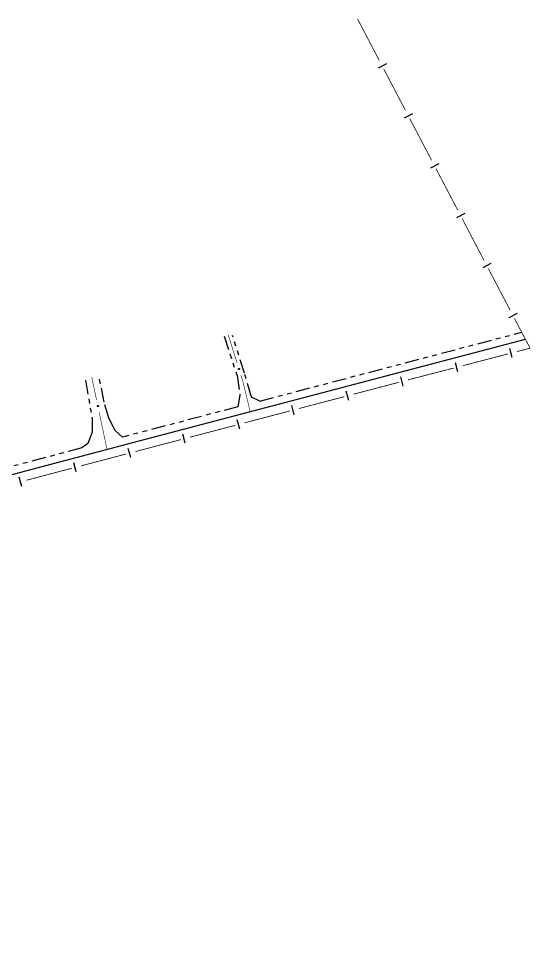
# Model space of a CAD drawing. Extents: x 205807 to 207855, y 4874692 to 4876446.
# Drawn here: x 207691.6 to 207855.1, y 4874696.7 to 4874993.2 of the extents above; entities that cross this region are included whole.
import ezdxf

# ---------------------------------------------------------------- set-up
doc = ezdxf.new("R2010")
doc.units = 0
doc.header["$LTSCALE"] = 1.5
doc.header["$MEASUREMENT"] = 0
doc.linetypes.add('TRACO_25', pattern=[8, 3, -1, 1, -1, 1, -1])
for name, color, linetype in [('LM-LIM-SETORES-BAIRROS', 250, 'CONTINUOUS'), ('SV-EIXO-RUA-N-PAV', 6, 'CONTINUOUS'), ('SV-FX-DOM-EST', 20, 'CONTINUOUS'), ('SV-ROD-ESTADUAIS', 20, 'CONTINUOUS'), ('SV-RUA-NAO-PAV', 7, 'CONTINUOUS')]:
    doc.layers.add(name, color=color, linetype=linetype)

msp = doc.modelspace()

# ---------------------------------------------------------------- linework, layer by layer
at = {"layer": 'LM-LIM-SETORES-BAIRROS', "const_width": 0.25}
for points in [[(207806.804571, 4874979.800544), (207799.844922, 4874993.088256)], [(207815.156149, 4874963.855289), (207808.1965, 4874977.143001)], [(207823.507727, 4874947.910035), (207816.548079, 4874961.197747)], [(207831.859306, 4874931.96478), (207824.899657, 4874945.252492)], [(207840.210884, 4874916.019526), (207833.251235, 4874929.307238)], [(207848.562462, 4874900.074271), (207841.602814, 4874913.361983)], [(207854.939324, 4874887.899245), (207849.954392, 4874897.416729)], [(207833.403456, 4874882.283286), (207847.918059, 4874886.068294)], [(207850.82098, 4874886.825295), (207854.691541, 4874887.83463)], [(207854.691541, 4874887.83463), (207854.939324, 4874887.899245)], [(207816.604558, 4874877.930291), (207830.499666, 4874881.529627)], [(207798.571513, 4874873.187606), (207813.078195, 4874877.002859)], [(207815.979532, 4874877.76591), (207816.604558, 4874877.930291)], [(207781.163494, 4874868.609301), (207795.670176, 4874872.424555)], [(207763.755474, 4874864.030997), (207778.262157, 4874867.846251)], [(207746.347455, 4874859.452693), (207760.854138, 4874863.267947)], [(207728.939436, 4874854.874389), (207743.446119, 4874858.689642)], [(207711.531417, 4874850.296085), (207726.0381, 4874854.111338)], [(207694.128562, 4874845.698257), (207700.893279, 4874847.497871)], [(207700.893279, 4874847.497871), (207701.020779, 4874847.53179)], [(207701.020779, 4874847.53179), (207708.63008, 4874849.533034)]]:
    msp.add_lwpolyline(points, dxfattribs=at)
at = {"layer": 'LM-LIM-SETORES-BAIRROS'}
for points in [[(207809.061295, 4874978.724814), (207806.403753, 4874977.332884)], [(207817.412873, 4874962.779559), (207814.755331, 4874961.38763)], [(207825.764452, 4874946.834305), (207823.106909, 4874945.442375)], [(207834.11603, 4874930.88905), (207831.458487, 4874929.497121)], [(207842.467608, 4874914.943796), (207839.810066, 4874913.551866)], [(207850.819186, 4874898.998541), (207848.161644, 4874897.606612)], [(207849.2642, 4874884.869167), (207848.507199, 4874887.772088)], [(207831.843855, 4874880.328313), (207831.091576, 4874883.232461)], [(207814.426833, 4874875.806541), (207813.663782, 4874878.707877)], [(207797.018814, 4874871.228237), (207796.255763, 4874874.129573)], [(207779.610795, 4874866.649933), (207778.847744, 4874869.551269)], [(207762.202775, 4874862.071629), (207761.439725, 4874864.972965)], [(207744.794756, 4874857.493324), (207744.031706, 4874860.394661)], [(207727.386737, 4874852.91502), (207726.623686, 4874855.816357)], [(207709.978718, 4874848.336716), (207709.215667, 4874851.238053)], [(207692.581417, 4874843.7345), (207691.810154, 4874846.633664)]]:
    msp.add_lwpolyline(points, dxfattribs=at)
at = {"layer": 'SV-EIXO-RUA-N-PAV', "const_width": 0.18}
for points in [[(207758.677152, 4874891.756816), (207758.561442, 4874892.124983)], [(207761.375591, 4874883.170873), (207758.677152, 4874891.756816)], [(207715.05374, 4874878.193809), (207714.944302, 4874878.712449)], [(207716.49898, 4874871.344628), (207715.05374, 4874878.193809)], [(207763.208305, 4874877.339512), (207762.574898, 4874879.354898)], [(207763.416839, 4874876.476939), (207763.208305, 4874877.339512)], [(207765.531736, 4874867.728956), (207763.416839, 4874876.476939)], [(207719.802385, 4874855.689357), (207717.324831, 4874867.43081)]]:
    msp.add_lwpolyline(points, dxfattribs=at)
at = {"layer": 'SV-EIXO-RUA-N-PAV'}
for points in [[(207761.913308, 4874881.09281), (207761.86963, 4874881.114817), (207761.836591, 4874881.142662), (207761.81572, 4874881.173817), (207761.804455, 4874881.206158), (207761.796657, 4874881.240542), (207761.796444, 4874881.276942), (207761.805155, 4874881.317395), (207761.826924, 4874881.361365), (207761.857673, 4874881.393335), (207761.887123, 4874881.415432), (207761.920169, 4874881.429119), (207761.953698, 4874881.436135), (207761.991516, 4874881.435107), (207762.032425, 4874881.425878), (207762.076109, 4874881.402919), (207762.108312, 4874881.375398), (207762.127708, 4874881.344733), (207762.141259, 4874881.311423), (207762.148799, 4874881.276225), (207762.148803, 4874881.240492), (207762.139437, 4874881.19932), (207762.116205, 4874881.156504), (207762.089123, 4874881.124072), (207762.058738, 4874881.10425), (207762.025644, 4874881.091648), (207761.991253, 4874881.083407), (207761.954671, 4874881.081669), (207761.913308, 4874881.09281)], [(207716.833861, 4874869.224407), (207716.792508, 4874869.250522), (207716.762308, 4874869.281422), (207716.744537, 4874869.314445), (207716.736443, 4874869.34772), (207716.731996, 4874869.382696), (207716.735292, 4874869.418947), (207716.747863, 4874869.458372), (207716.773769, 4874869.500039), (207716.807457, 4874869.528896), (207716.838899, 4874869.54805), (207716.873111, 4874869.558488), (207716.907161, 4874869.562239), (207716.944704, 4874869.55757), (207716.984533, 4874869.54444), (207717.025799, 4874869.517377), (207717.055199, 4874869.48688), (207717.071549, 4874869.454488), (207717.081825, 4874869.420027), (207717.085937, 4874869.384265), (207717.082497, 4874869.348699), (207717.069205, 4874869.308621), (207717.041954, 4874869.268245), (207717.011871, 4874869.238575), (207716.979717, 4874869.221774), (207716.945563, 4874869.212421), (207716.910537, 4874869.207534), (207716.873958, 4874869.20933), (207716.833861, 4874869.224407)]]:
    msp.add_lwpolyline(points, close=True, dxfattribs=at)
for points in [[(207761.86963, 4874881.114817), (207761.796444, 4874881.276942)], [(207761.836591, 4874881.142662), (207761.796657, 4874881.240542)], [(207761.850728, 4874881.130609), (207761.800146, 4874881.250592)], [(207761.890003, 4874881.105764), (207761.803419, 4874881.29024)], [(207761.913308, 4874881.09281), (207761.805155, 4874881.317395)], [(207761.935453, 4874881.088581), (207761.818891, 4874881.336582)], [(207761.954671, 4874881.081669), (207761.826924, 4874881.361365)], [(207761.971679, 4874881.087093), (207761.843252, 4874881.372845)], [(207761.991253, 4874881.083407), (207761.857673, 4874881.393335)], [(207762.006268, 4874881.090812), (207761.872188, 4874881.399103)], [(207762.025644, 4874881.091648), (207761.887123, 4874881.415432)], [(207762.041824, 4874881.100557), (207761.906666, 4874881.421381)], [(207762.058738, 4874881.10425), (207761.920169, 4874881.429119)], [(207762.073624, 4874881.117703), (207761.938317, 4874881.429899)], [(207762.089123, 4874881.124072), (207761.953698, 4874881.436135)], [(207762.102969, 4874881.142659), (207761.975026, 4874881.431423)], [(207762.116205, 4874881.156504), (207761.991516, 4874881.435107)], [(207762.12521, 4874881.181116), (207762.013372, 4874881.427741)], [(207762.139437, 4874881.19932), (207762.032425, 4874881.425878)], [(207762.140199, 4874881.224446), (207762.057036, 4874881.407137)], [(207762.148803, 4874881.240492), (207762.076109, 4874881.402919)], [(207762.146894, 4874881.262308), (207762.094601, 4874881.383184)], [(207762.148799, 4874881.276225), (207762.108312, 4874881.375398)], [(207716.762308, 4874869.281422), (207716.731996, 4874869.382696)], [(207716.792508, 4874869.250522), (207716.735292, 4874869.418947)], [(207716.775217, 4874869.268062), (207716.736437, 4874869.392363)], [(207716.811914, 4874869.239547), (207716.743517, 4874869.431511)], [(207716.833861, 4874869.224407), (207716.747863, 4874869.458372)], [(207716.855495, 4874869.218063), (207716.763384, 4874869.476146)], [(207716.873958, 4874869.20933), (207716.773769, 4874869.500039)], [(207716.891409, 4874869.21309), (207716.791128, 4874869.509891)], [(207716.910537, 4874869.207534), (207716.807457, 4874869.528896)], [(207716.926196, 4874869.213457), (207716.82246, 4874869.533237)], [(207716.945563, 4874869.212421), (207716.838899, 4874869.54805)], [(207716.962526, 4874869.219728), (207716.858925, 4874869.552088)], [(207716.979717, 4874869.221774), (207716.873111, 4874869.558488)], [(207716.99583, 4874869.233729), (207716.89125, 4874869.557515)], [(207717.011871, 4874869.238575), (207716.907161, 4874869.562239)], [(207717.027445, 4874869.25574), (207716.927935, 4874869.555493)], [(207717.041954, 4874869.268245), (207716.944704, 4874869.55757)], [(207717.05329, 4874869.291874), (207716.965747, 4874869.548132)], [(207717.069205, 4874869.308621), (207716.984533, 4874869.54444)], [(207717.072386, 4874869.333557), (207717.007222, 4874869.523414)], [(207717.082497, 4874869.348699), (207717.025799, 4874869.517377)], [(207717.082699, 4874869.370597), (207717.042302, 4874869.495952)], [(207717.085937, 4874869.384265), (207717.055199, 4874869.48688)]]:
    msp.add_lwpolyline(points, dxfattribs=at)
at = {"layer": 'SV-FX-DOM-EST', "linetype": 'TRACO_25'}
for points in [[(207768.611923, 4874870.99192, 8.953119), (207852.26766, 4874893.000121, 8.953119)], [(207761.639348, 4874869.15757, 8.953119), (207724.823245, 4874859.467671, 9.278428)], [(207711.801784, 4874856.020604, 9.278428), (207686.141098, 4874849.227655, 9.278428), (207682.059538, 4874849.466655, 9.178333)]]:
    msp.add_polyline3d(points, dxfattribs=at)
at = {"layer": 'SV-ROD-ESTADUAIS', "linetype": 'Continuous'}
msp.add_polyline3d([(206956.108336, 4874702.855114, 10.729809), (206985.127274, 4874699.142899, 10.779856), (207029.664732, 4874696.742892, 10.980046), (207075.371221, 4874697.457789, 10.879951), (207116.408608, 4874701.238622, 10.955023), (207155.829238, 4874707.916565, 10.829904), (207206.66496, 4874719.712661, 11.055118), (207323.294782, 4874750.440652, 10.955023), (207421.709406, 4874776.717936, 10.504594), (207580.70439, 4874818.758069, 10.504594), (207585.668748, 4874820.041467, 10.079189), (207728.079777, 4874857.740802, 9.278428), (207853.458959, 4874890.725632, 8.953119)], dxfattribs=at)
at = {"layer": 'SV-RUA-NAO-PAV', "linetype": 'TRACO_25'}
for points in [[(207768.611923, 4874870.99192, 9.15331), (207765.988301, 4874872.287355, 9.103262), (207763.769379, 4874879.936821, 7.726953), (207759.928648, 4874891.911403, 7.026287)], [(207757.201677, 4874891.764555, 7.026287), (207761.364871, 4874879.121322, 8.002214), (207762.277501, 4874872.863287, 9.128285), (207761.639348, 4874869.15757, 9.278428)], [(207712.983107, 4874877.645342, 7.651882), (207715.072346, 4874865.347876, 8.052262), (207715.068068, 4874861.024604, 9.253405), (207713.720889, 4874857.417039, 9.503642), (207711.801784, 4874856.020604, 9.503642)], [(207724.823245, 4874859.467671, 9.428571), (207722.398488, 4874861.541084, 9.003166), (207720.451115, 4874865.516707, 7.726953), (207718.930188, 4874870.666379, 7.651882), (207717.33708, 4874878.714977, 7.651882)]]:
    msp.add_polyline3d(points, dxfattribs=at)

doc.saveas('drawing.dxf')
